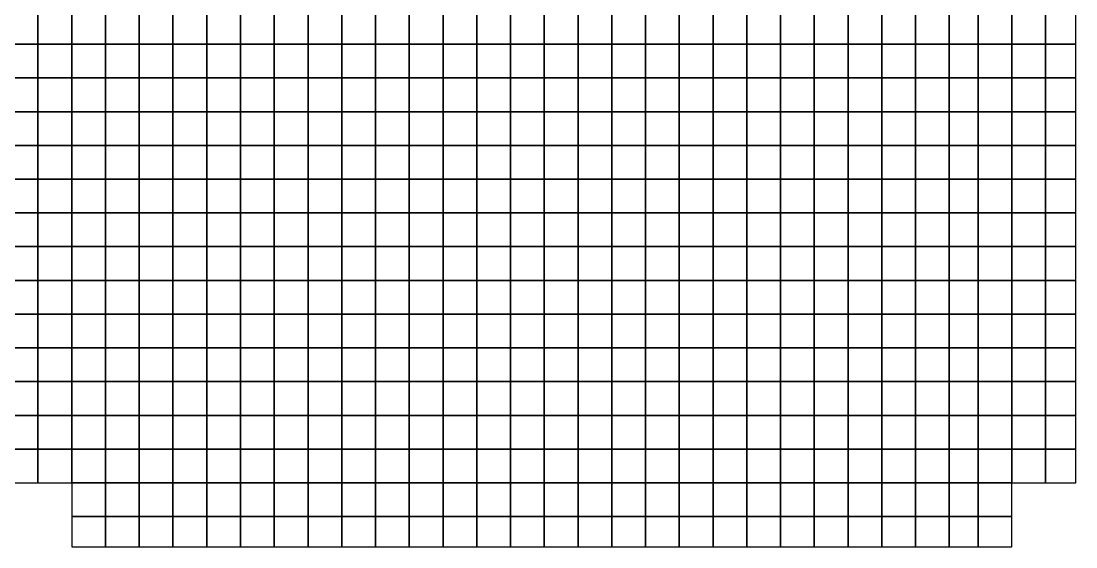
# Model space of a CAD drawing. Extents: x -2.8 to 74.5, y -0.2 to 18.4.
# Drawn here: x 66.37 to 72.62, y -0.18 to 2.94 of the extents above; entities that cross this region are included whole.
import ezdxf

# ---------------------------------------------------------------- set-up
doc = ezdxf.new("R2010")
doc.units = 0
doc.header["$MEASUREMENT"] = 0
doc.layers.add('layer_elements', color=7, linetype='Continuous')

msp = doc.modelspace()

# ---------------------------------------------------------------- linework, layer by layer
at = {"layer": 'layer_elements', "color": 171, "true_color": 0x8080ff}
for points in [[(66.27, 2.8), (66.47, 2.8), (66.47, 3), (66.27, 3)], [(66.47, 2.8), (66.67, 2.8), (66.67, 3), (66.47, 3)], [(66.67, 2.8), (66.87, 2.8), (66.87, 3), (66.67, 3)], [(66.87, 2.8), (67.07, 2.8), (67.07, 3), (66.87, 3)], [(67.07, 2.8), (67.27, 2.8), (67.27, 3), (67.07, 3)], [(67.27, 2.8), (67.47, 2.8), (67.47, 3), (67.27, 3)], [(67.47, 2.8), (67.67, 2.8), (67.67, 3), (67.47, 3)], [(67.67, 2.8), (67.87, 2.8), (67.87, 3), (67.67, 3)], [(67.87, 2.8), (68.07, 2.8), (68.07, 3), (67.87, 3)], [(68.07, 2.8), (68.27, 2.8), (68.27, 3), (68.07, 3)], [(68.27, 2.8), (68.47, 2.8), (68.47, 3), (68.27, 3)], [(68.47, 2.8), (68.67, 2.8), (68.67, 3), (68.47, 3)], [(68.67, 2.8), (68.87, 2.8), (68.87, 3), (68.67, 3)], [(68.87, 2.8), (69.07, 2.8), (69.07, 3), (68.87, 3)], [(69.07, 2.8), (69.27, 2.8), (69.27, 3), (69.07, 3)], [(69.27, 2.8), (69.47, 2.8), (69.47, 3), (69.27, 3)], [(69.47, 2.8), (69.67, 2.8), (69.67, 3), (69.47, 3)], [(69.67, 2.8), (69.87, 2.8), (69.87, 3), (69.67, 3)], [(69.87, 2.8), (70.07, 2.8), (70.07, 3), (69.87, 3)], [(70.07, 2.8), (70.27, 2.8), (70.27, 3), (70.07, 3)], [(70.27, 2.8), (70.47, 2.8), (70.47, 3), (70.27, 3)], [(70.47, 2.8), (70.67, 2.8), (70.67, 3), (70.47, 3)], [(70.67, 2.8), (70.87, 2.8), (70.87, 3), (70.67, 3)], [(70.87, 2.8), (71.07, 2.8), (71.07, 3), (70.87, 3)], [(71.07, 2.8), (71.27, 2.8), (71.27, 3), (71.07, 3)], [(71.27, 2.8), (71.47, 2.8), (71.47, 3), (71.27, 3)], [(71.47, 2.8), (71.67, 2.8), (71.67, 3), (71.47, 3)], [(71.67, 2.8), (71.87, 2.8), (71.87, 3), (71.67, 3)], [(71.87, 2.8), (72.04, 2.8), (72.04, 3), (71.87, 3)], [(72.04, 2.8), (72.24, 2.8), (72.24, 3), (72.04, 3)], [(72.24, 2.8), (72.44, 2.8), (72.44, 3), (72.24, 3)], [(72.44, 2.8), (72.62, 2.8), (72.62, 3), (72.44, 3)], [(66.27, 2.6), (66.47, 2.6), (66.47, 2.8), (66.27, 2.8)], [(66.47, 2.6), (66.67, 2.6), (66.67, 2.8), (66.47, 2.8)], [(66.67, 2.6), (66.87, 2.6), (66.87, 2.8), (66.67, 2.8)], [(66.87, 2.6), (67.07, 2.6), (67.07, 2.8), (66.87, 2.8)], [(67.07, 2.6), (67.27, 2.6), (67.27, 2.8), (67.07, 2.8)], [(67.27, 2.6), (67.47, 2.6), (67.47, 2.8), (67.27, 2.8)], [(67.47, 2.6), (67.67, 2.6), (67.67, 2.8), (67.47, 2.8)], [(67.67, 2.6), (67.87, 2.6), (67.87, 2.8), (67.67, 2.8)], [(67.87, 2.6), (68.07, 2.6), (68.07, 2.8), (67.87, 2.8)], [(68.07, 2.6), (68.27, 2.6), (68.27, 2.8), (68.07, 2.8)], [(68.27, 2.6), (68.47, 2.6), (68.47, 2.8), (68.27, 2.8)], [(68.47, 2.6), (68.67, 2.6), (68.67, 2.8), (68.47, 2.8)], [(68.67, 2.6), (68.87, 2.6), (68.87, 2.8), (68.67, 2.8)], [(68.87, 2.6), (69.07, 2.6), (69.07, 2.8), (68.87, 2.8)], [(69.07, 2.6), (69.27, 2.6), (69.27, 2.8), (69.07, 2.8)], [(69.27, 2.6), (69.47, 2.6), (69.47, 2.8), (69.27, 2.8)], [(69.47, 2.6), (69.67, 2.6), (69.67, 2.8), (69.47, 2.8)], [(69.67, 2.6), (69.87, 2.6), (69.87, 2.8), (69.67, 2.8)], [(69.87, 2.6), (70.07, 2.6), (70.07, 2.8), (69.87, 2.8)], [(70.07, 2.6), (70.27, 2.6), (70.27, 2.8), (70.07, 2.8)], [(70.27, 2.6), (70.47, 2.6), (70.47, 2.8), (70.27, 2.8)], [(70.47, 2.6), (70.67, 2.6), (70.67, 2.8), (70.47, 2.8)], [(70.67, 2.6), (70.87, 2.6), (70.87, 2.8), (70.67, 2.8)], [(70.87, 2.6), (71.07, 2.6), (71.07, 2.8), (70.87, 2.8)], [(71.07, 2.6), (71.27, 2.6), (71.27, 2.8), (71.07, 2.8)], [(71.27, 2.6), (71.47, 2.6), (71.47, 2.8), (71.27, 2.8)], [(71.47, 2.6), (71.67, 2.6), (71.67, 2.8), (71.47, 2.8)], [(71.67, 2.6), (71.87, 2.6), (71.87, 2.8), (71.67, 2.8)], [(71.87, 2.6), (72.04, 2.6), (72.04, 2.8), (71.87, 2.8)], [(72.04, 2.6), (72.24, 2.6), (72.24, 2.8), (72.04, 2.8)], [(72.24, 2.6), (72.44, 2.6), (72.44, 2.8), (72.24, 2.8)], [(72.44, 2.6), (72.62, 2.6), (72.62, 2.8), (72.44, 2.8)], [(66.27, 2.4), (66.47, 2.4), (66.47, 2.6), (66.27, 2.6)], [(66.47, 2.4), (66.67, 2.4), (66.67, 2.6), (66.47, 2.6)], [(66.67, 2.4), (66.87, 2.4), (66.87, 2.6), (66.67, 2.6)], [(66.87, 2.4), (67.07, 2.4), (67.07, 2.6), (66.87, 2.6)], [(67.07, 2.4), (67.27, 2.4), (67.27, 2.6), (67.07, 2.6)], [(67.27, 2.4), (67.47, 2.4), (67.47, 2.6), (67.27, 2.6)], [(67.47, 2.4), (67.67, 2.4), (67.67, 2.6), (67.47, 2.6)], [(67.67, 2.4), (67.87, 2.4), (67.87, 2.6), (67.67, 2.6)], [(67.87, 2.4), (68.07, 2.4), (68.07, 2.6), (67.87, 2.6)], [(68.07, 2.4), (68.27, 2.4), (68.27, 2.6), (68.07, 2.6)], [(68.27, 2.4), (68.47, 2.4), (68.47, 2.6), (68.27, 2.6)], [(68.47, 2.4), (68.67, 2.4), (68.67, 2.6), (68.47, 2.6)], [(68.67, 2.4), (68.87, 2.4), (68.87, 2.6), (68.67, 2.6)], [(68.87, 2.4), (69.07, 2.4), (69.07, 2.6), (68.87, 2.6)], [(69.07, 2.4), (69.27, 2.4), (69.27, 2.6), (69.07, 2.6)], [(69.27, 2.4), (69.47, 2.4), (69.47, 2.6), (69.27, 2.6)], [(69.47, 2.4), (69.67, 2.4), (69.67, 2.6), (69.47, 2.6)], [(69.67, 2.4), (69.87, 2.4), (69.87, 2.6), (69.67, 2.6)], [(69.87, 2.4), (70.07, 2.4), (70.07, 2.6), (69.87, 2.6)], [(70.07, 2.4), (70.27, 2.4), (70.27, 2.6), (70.07, 2.6)], [(70.27, 2.4), (70.47, 2.4), (70.47, 2.6), (70.27, 2.6)], [(70.47, 2.4), (70.67, 2.4), (70.67, 2.6), (70.47, 2.6)], [(70.67, 2.4), (70.87, 2.4), (70.87, 2.6), (70.67, 2.6)], [(70.87, 2.4), (71.07, 2.4), (71.07, 2.6), (70.87, 2.6)], [(71.07, 2.4), (71.27, 2.4), (71.27, 2.6), (71.07, 2.6)], [(71.27, 2.4), (71.47, 2.4), (71.47, 2.6), (71.27, 2.6)], [(71.47, 2.4), (71.67, 2.4), (71.67, 2.6), (71.47, 2.6)], [(71.67, 2.4), (71.87, 2.4), (71.87, 2.6), (71.67, 2.6)], [(71.87, 2.4), (72.04, 2.4), (72.04, 2.6), (71.87, 2.6)], [(72.04, 2.4), (72.24, 2.4), (72.24, 2.6), (72.04, 2.6)], [(72.24, 2.4), (72.44, 2.4), (72.44, 2.6), (72.24, 2.6)], [(72.44, 2.4), (72.62, 2.4), (72.62, 2.6), (72.44, 2.6)], [(66.27, 2.2), (66.47, 2.2), (66.47, 2.4), (66.27, 2.4)], [(66.47, 2.2), (66.67, 2.2), (66.67, 2.4), (66.47, 2.4)], [(66.67, 2.2), (66.87, 2.2), (66.87, 2.4), (66.67, 2.4)], [(66.87, 2.2), (67.07, 2.2), (67.07, 2.4), (66.87, 2.4)], [(67.07, 2.2), (67.27, 2.2), (67.27, 2.4), (67.07, 2.4)], [(67.27, 2.2), (67.47, 2.2), (67.47, 2.4), (67.27, 2.4)], [(67.47, 2.2), (67.67, 2.2), (67.67, 2.4), (67.47, 2.4)], [(67.67, 2.2), (67.87, 2.2), (67.87, 2.4), (67.67, 2.4)], [(67.87, 2.2), (68.07, 2.2), (68.07, 2.4), (67.87, 2.4)], [(68.07, 2.2), (68.27, 2.2), (68.27, 2.4), (68.07, 2.4)], [(68.27, 2.2), (68.47, 2.2), (68.47, 2.4), (68.27, 2.4)], [(68.47, 2.2), (68.67, 2.2), (68.67, 2.4), (68.47, 2.4)], [(68.67, 2.2), (68.87, 2.2), (68.87, 2.4), (68.67, 2.4)], [(68.87, 2.2), (69.07, 2.2), (69.07, 2.4), (68.87, 2.4)], [(69.07, 2.2), (69.27, 2.2), (69.27, 2.4), (69.07, 2.4)], [(69.27, 2.2), (69.47, 2.2), (69.47, 2.4), (69.27, 2.4)], [(69.47, 2.2), (69.67, 2.2), (69.67, 2.4), (69.47, 2.4)], [(69.67, 2.2), (69.87, 2.2), (69.87, 2.4), (69.67, 2.4)], [(69.87, 2.2), (70.07, 2.2), (70.07, 2.4), (69.87, 2.4)], [(70.07, 2.2), (70.27, 2.2), (70.27, 2.4), (70.07, 2.4)], [(70.27, 2.2), (70.47, 2.2), (70.47, 2.4), (70.27, 2.4)], [(70.47, 2.2), (70.67, 2.2), (70.67, 2.4), (70.47, 2.4)], [(70.67, 2.2), (70.87, 2.2), (70.87, 2.4), (70.67, 2.4)], [(70.87, 2.2), (71.07, 2.2), (71.07, 2.4), (70.87, 2.4)], [(71.07, 2.2), (71.27, 2.2), (71.27, 2.4), (71.07, 2.4)], [(71.27, 2.2), (71.47, 2.2), (71.47, 2.4), (71.27, 2.4)], [(71.47, 2.2), (71.67, 2.2), (71.67, 2.4), (71.47, 2.4)], [(71.67, 2.2), (71.87, 2.2), (71.87, 2.4), (71.67, 2.4)], [(71.87, 2.2), (72.04, 2.2), (72.04, 2.4), (71.87, 2.4)], [(72.04, 2.2), (72.24, 2.2), (72.24, 2.4), (72.04, 2.4)], [(72.24, 2.2), (72.44, 2.2), (72.44, 2.4), (72.24, 2.4)], [(72.44, 2.2), (72.62, 2.2), (72.62, 2.4), (72.44, 2.4)], [(66.27, 2), (66.47, 2), (66.47, 2.2), (66.27, 2.2)], [(66.47, 2), (66.67, 2), (66.67, 2.2), (66.47, 2.2)], [(66.67, 2), (66.87, 2), (66.87, 2.2), (66.67, 2.2)], [(66.87, 2), (67.07, 2), (67.07, 2.2), (66.87, 2.2)], [(67.07, 2), (67.27, 2), (67.27, 2.2), (67.07, 2.2)], [(67.27, 2), (67.47, 2), (67.47, 2.2), (67.27, 2.2)], [(67.47, 2), (67.67, 2), (67.67, 2.2), (67.47, 2.2)], [(67.67, 2), (67.87, 2), (67.87, 2.2), (67.67, 2.2)], [(67.87, 2), (68.07, 2), (68.07, 2.2), (67.87, 2.2)], [(68.07, 2), (68.27, 2), (68.27, 2.2), (68.07, 2.2)], [(68.27, 2), (68.47, 2), (68.47, 2.2), (68.27, 2.2)], [(68.47, 2), (68.67, 2), (68.67, 2.2), (68.47, 2.2)], [(68.67, 2), (68.87, 2), (68.87, 2.2), (68.67, 2.2)], [(68.87, 2), (69.07, 2), (69.07, 2.2), (68.87, 2.2)], [(69.07, 2), (69.27, 2), (69.27, 2.2), (69.07, 2.2)], [(69.27, 2), (69.47, 2), (69.47, 2.2), (69.27, 2.2)], [(69.47, 2), (69.67, 2), (69.67, 2.2), (69.47, 2.2)], [(69.67, 2), (69.87, 2), (69.87, 2.2), (69.67, 2.2)], [(69.87, 2), (70.07, 2), (70.07, 2.2), (69.87, 2.2)], [(70.07, 2), (70.27, 2), (70.27, 2.2), (70.07, 2.2)], [(70.27, 2), (70.47, 2), (70.47, 2.2), (70.27, 2.2)], [(70.47, 2), (70.67, 2), (70.67, 2.2), (70.47, 2.2)], [(70.67, 2), (70.87, 2), (70.87, 2.2), (70.67, 2.2)], [(70.87, 2), (71.07, 2), (71.07, 2.2), (70.87, 2.2)], [(71.07, 2), (71.27, 2), (71.27, 2.2), (71.07, 2.2)], [(71.27, 2), (71.47, 2), (71.47, 2.2), (71.27, 2.2)], [(71.47, 2), (71.67, 2), (71.67, 2.2), (71.47, 2.2)], [(71.67, 2), (71.87, 2), (71.87, 2.2), (71.67, 2.2)], [(71.87, 2), (72.04, 2), (72.04, 2.2), (71.87, 2.2)], [(72.04, 2), (72.24, 2), (72.24, 2.2), (72.04, 2.2)], [(72.24, 2), (72.44, 2), (72.44, 2.2), (72.24, 2.2)], [(72.44, 2), (72.62, 2), (72.62, 2.2), (72.44, 2.2)], [(66.27, 1.8), (66.47, 1.8), (66.47, 2), (66.27, 2)], [(66.47, 1.8), (66.67, 1.8), (66.67, 2), (66.47, 2)], [(66.67, 1.8), (66.87, 1.8), (66.87, 2), (66.67, 2)], [(66.87, 1.8), (67.07, 1.8), (67.07, 2), (66.87, 2)], [(67.07, 1.8), (67.27, 1.8), (67.27, 2), (67.07, 2)], [(67.27, 1.8), (67.47, 1.8), (67.47, 2), (67.27, 2)], [(67.47, 1.8), (67.67, 1.8), (67.67, 2), (67.47, 2)], [(67.67, 1.8), (67.87, 1.8), (67.87, 2), (67.67, 2)], [(67.87, 1.8), (68.07, 1.8), (68.07, 2), (67.87, 2)], [(68.07, 1.8), (68.27, 1.8), (68.27, 2), (68.07, 2)], [(68.27, 1.8), (68.47, 1.8), (68.47, 2), (68.27, 2)], [(68.47, 1.8), (68.67, 1.8), (68.67, 2), (68.47, 2)], [(68.67, 1.8), (68.87, 1.8), (68.87, 2), (68.67, 2)], [(68.87, 1.8), (69.07, 1.8), (69.07, 2), (68.87, 2)], [(69.07, 1.8), (69.27, 1.8), (69.27, 2), (69.07, 2)], [(69.27, 1.8), (69.47, 1.8), (69.47, 2), (69.27, 2)], [(69.47, 1.8), (69.67, 1.8), (69.67, 2), (69.47, 2)], [(69.67, 1.8), (69.87, 1.8), (69.87, 2), (69.67, 2)], [(69.87, 1.8), (70.07, 1.8), (70.07, 2), (69.87, 2)], [(70.07, 1.8), (70.27, 1.8), (70.27, 2), (70.07, 2)], [(70.27, 1.8), (70.47, 1.8), (70.47, 2), (70.27, 2)], [(70.47, 1.8), (70.67, 1.8), (70.67, 2), (70.47, 2)], [(70.67, 1.8), (70.87, 1.8), (70.87, 2), (70.67, 2)], [(70.87, 1.8), (71.07, 1.8), (71.07, 2), (70.87, 2)], [(71.07, 1.8), (71.27, 1.8), (71.27, 2), (71.07, 2)], [(71.27, 1.8), (71.47, 1.8), (71.47, 2), (71.27, 2)], [(71.47, 1.8), (71.67, 1.8), (71.67, 2), (71.47, 2)], [(71.67, 1.8), (71.87, 1.8), (71.87, 2), (71.67, 2)], [(71.87, 1.8), (72.04, 1.8), (72.04, 2), (71.87, 2)], [(72.04, 1.8), (72.24, 1.8), (72.24, 2), (72.04, 2)], [(72.24, 1.8), (72.44, 1.8), (72.44, 2), (72.24, 2)], [(72.44, 1.8), (72.62, 1.8), (72.62, 2), (72.44, 2)], [(66.27, 1.6), (66.47, 1.6), (66.47, 1.8), (66.27, 1.8)], [(66.47, 1.6), (66.67, 1.6), (66.67, 1.8), (66.47, 1.8)], [(66.67, 1.6), (66.87, 1.6), (66.87, 1.8), (66.67, 1.8)], [(66.87, 1.6), (67.07, 1.6), (67.07, 1.8), (66.87, 1.8)], [(67.07, 1.6), (67.27, 1.6), (67.27, 1.8), (67.07, 1.8)], [(67.27, 1.6), (67.47, 1.6), (67.47, 1.8), (67.27, 1.8)], [(67.47, 1.6), (67.67, 1.6), (67.67, 1.8), (67.47, 1.8)], [(67.67, 1.6), (67.87, 1.6), (67.87, 1.8), (67.67, 1.8)], [(67.87, 1.6), (68.07, 1.6), (68.07, 1.8), (67.87, 1.8)], [(68.07, 1.6), (68.27, 1.6), (68.27, 1.8), (68.07, 1.8)], [(68.27, 1.6), (68.47, 1.6), (68.47, 1.8), (68.27, 1.8)], [(68.47, 1.6), (68.67, 1.6), (68.67, 1.8), (68.47, 1.8)], [(68.67, 1.6), (68.87, 1.6), (68.87, 1.8), (68.67, 1.8)], [(68.87, 1.6), (69.07, 1.6), (69.07, 1.8), (68.87, 1.8)], [(69.07, 1.6), (69.27, 1.6), (69.27, 1.8), (69.07, 1.8)], [(69.27, 1.6), (69.47, 1.6), (69.47, 1.8), (69.27, 1.8)], [(69.47, 1.6), (69.67, 1.6), (69.67, 1.8), (69.47, 1.8)], [(69.67, 1.6), (69.87, 1.6), (69.87, 1.8), (69.67, 1.8)], [(69.87, 1.6), (70.07, 1.6), (70.07, 1.8), (69.87, 1.8)], [(70.07, 1.6), (70.27, 1.6), (70.27, 1.8), (70.07, 1.8)], [(70.27, 1.6), (70.47, 1.6), (70.47, 1.8), (70.27, 1.8)], [(70.47, 1.6), (70.67, 1.6), (70.67, 1.8), (70.47, 1.8)], [(70.67, 1.6), (70.87, 1.6), (70.87, 1.8), (70.67, 1.8)], [(70.87, 1.6), (71.07, 1.6), (71.07, 1.8), (70.87, 1.8)], [(71.07, 1.6), (71.27, 1.6), (71.27, 1.8), (71.07, 1.8)], [(71.27, 1.6), (71.47, 1.6), (71.47, 1.8), (71.27, 1.8)], [(71.47, 1.6), (71.67, 1.6), (71.67, 1.8), (71.47, 1.8)], [(71.67, 1.6), (71.87, 1.6), (71.87, 1.8), (71.67, 1.8)], [(71.87, 1.6), (72.04, 1.6), (72.04, 1.8), (71.87, 1.8)], [(72.04, 1.6), (72.24, 1.6), (72.24, 1.8), (72.04, 1.8)], [(72.24, 1.6), (72.44, 1.6), (72.44, 1.8), (72.24, 1.8)], [(72.44, 1.6), (72.62, 1.6), (72.62, 1.8), (72.44, 1.8)], [(66.27, 1.4), (66.47, 1.4), (66.47, 1.6), (66.27, 1.6)], [(66.67, 1.4), (66.87, 1.4), (66.87, 1.6), (66.67, 1.6)], [(66.87, 1.4), (67.07, 1.4), (67.07, 1.6), (66.87, 1.6)], [(67.07, 1.4), (67.27, 1.4), (67.27, 1.6), (67.07, 1.6)], [(67.27, 1.4), (67.47, 1.4), (67.47, 1.6), (67.27, 1.6)], [(67.47, 1.4), (67.67, 1.4), (67.67, 1.6), (67.47, 1.6)], [(67.67, 1.4), (67.87, 1.4), (67.87, 1.6), (67.67, 1.6)], [(67.87, 1.4), (68.07, 1.4), (68.07, 1.6), (67.87, 1.6)], [(68.07, 1.4), (68.27, 1.4), (68.27, 1.6), (68.07, 1.6)], [(68.27, 1.4), (68.47, 1.4), (68.47, 1.6), (68.27, 1.6)], [(68.47, 1.4), (68.67, 1.4), (68.67, 1.6), (68.47, 1.6)], [(68.67, 1.4), (68.87, 1.4), (68.87, 1.6), (68.67, 1.6)], [(68.87, 1.4), (69.07, 1.4), (69.07, 1.6), (68.87, 1.6)], [(69.07, 1.4), (69.27, 1.4), (69.27, 1.6), (69.07, 1.6)], [(69.27, 1.4), (69.47, 1.4), (69.47, 1.6), (69.27, 1.6)], [(69.47, 1.4), (69.67, 1.4), (69.67, 1.6), (69.47, 1.6)], [(69.67, 1.4), (69.87, 1.4), (69.87, 1.6), (69.67, 1.6)], [(69.87, 1.4), (70.07, 1.4), (70.07, 1.6), (69.87, 1.6)], [(70.07, 1.4), (70.27, 1.4), (70.27, 1.6), (70.07, 1.6)], [(70.27, 1.4), (70.47, 1.4), (70.47, 1.6), (70.27, 1.6)], [(70.47, 1.4), (70.67, 1.4), (70.67, 1.6), (70.47, 1.6)], [(70.67, 1.4), (70.87, 1.4), (70.87, 1.6), (70.67, 1.6)], [(70.87, 1.4), (71.07, 1.4), (71.07, 1.6), (70.87, 1.6)], [(71.07, 1.4), (71.27, 1.4), (71.27, 1.6), (71.07, 1.6)], [(71.27, 1.4), (71.47, 1.4), (71.47, 1.6), (71.27, 1.6)], [(71.47, 1.4), (71.67, 1.4), (71.67, 1.6), (71.47, 1.6)], [(71.67, 1.4), (71.87, 1.4), (71.87, 1.6), (71.67, 1.6)], [(71.87, 1.4), (72.04, 1.4), (72.04, 1.6), (71.87, 1.6)], [(72.04, 1.4), (72.24, 1.4), (72.24, 1.6), (72.04, 1.6)], [(72.24, 1.4), (72.44, 1.4), (72.44, 1.6), (72.24, 1.6)], [(72.44, 1.4), (72.62, 1.4), (72.62, 1.6), (72.44, 1.6)], [(67.07, 1.2), (67.27, 1.2), (67.27, 1.4), (67.07, 1.4)], [(67.27, 1.2), (67.47, 1.2), (67.47, 1.4), (67.27, 1.4)], [(67.47, 1.2), (67.67, 1.2), (67.67, 1.4), (67.47, 1.4)], [(67.67, 1.2), (67.87, 1.2), (67.87, 1.4), (67.67, 1.4)], [(67.87, 1.2), (68.07, 1.2), (68.07, 1.4), (67.87, 1.4)], [(68.07, 1.2), (68.27, 1.2), (68.27, 1.4), (68.07, 1.4)], [(68.27, 1.2), (68.47, 1.2), (68.47, 1.4), (68.27, 1.4)], [(68.47, 1.2), (68.67, 1.2), (68.67, 1.4), (68.47, 1.4)], [(68.67, 1.2), (68.87, 1.2), (68.87, 1.4), (68.67, 1.4)], [(68.87, 1.2), (69.07, 1.2), (69.07, 1.4), (68.87, 1.4)], [(69.07, 1.2), (69.27, 1.2), (69.27, 1.4), (69.07, 1.4)], [(69.27, 1.2), (69.47, 1.2), (69.47, 1.4), (69.27, 1.4)], [(69.47, 1.2), (69.67, 1.2), (69.67, 1.4), (69.47, 1.4)], [(69.67, 1.2), (69.87, 1.2), (69.87, 1.4), (69.67, 1.4)], [(69.87, 1.2), (70.07, 1.2), (70.07, 1.4), (69.87, 1.4)], [(70.07, 1.2), (70.27, 1.2), (70.27, 1.4), (70.07, 1.4)], [(70.27, 1.2), (70.47, 1.2), (70.47, 1.4), (70.27, 1.4)], [(70.47, 1.2), (70.67, 1.2), (70.67, 1.4), (70.47, 1.4)], [(70.67, 1.2), (70.87, 1.2), (70.87, 1.4), (70.67, 1.4)], [(70.87, 1.2), (71.07, 1.2), (71.07, 1.4), (70.87, 1.4)], [(71.07, 1.2), (71.27, 1.2), (71.27, 1.4), (71.07, 1.4)], [(71.27, 1.2), (71.47, 1.2), (71.47, 1.4), (71.27, 1.4)], [(71.47, 1.2), (71.67, 1.2), (71.67, 1.4), (71.47, 1.4)], [(71.67, 1.2), (71.87, 1.2), (71.87, 1.4), (71.67, 1.4)], [(71.87, 1.2), (72.04, 1.2), (72.04, 1.4), (71.87, 1.4)], [(72.04, 1.2), (72.24, 1.2), (72.24, 1.4), (72.04, 1.4)], [(72.24, 1.2), (72.44, 1.2), (72.44, 1.4), (72.24, 1.4)], [(72.44, 1.2), (72.62, 1.2), (72.62, 1.4), (72.44, 1.4)], [(67.07, 1), (67.27, 1), (67.27, 1.2), (67.07, 1.2)], [(67.27, 1), (67.47, 1), (67.47, 1.2), (67.27, 1.2)], [(67.47, 1), (67.67, 1), (67.67, 1.2), (67.47, 1.2)], [(67.67, 1), (67.87, 1), (67.87, 1.2), (67.67, 1.2)], [(67.87, 1), (68.07, 1), (68.07, 1.2), (67.87, 1.2)], [(68.07, 1), (68.27, 1), (68.27, 1.2), (68.07, 1.2)], [(68.27, 1), (68.47, 1), (68.47, 1.2), (68.27, 1.2)], [(68.47, 1), (68.67, 1), (68.67, 1.2), (68.47, 1.2)], [(68.67, 1), (68.87, 1), (68.87, 1.2), (68.67, 1.2)], [(68.87, 1), (69.07, 1), (69.07, 1.2), (68.87, 1.2)], [(69.07, 1), (69.27, 1), (69.27, 1.2), (69.07, 1.2)], [(69.27, 1), (69.47, 1), (69.47, 1.2), (69.27, 1.2)], [(69.47, 1), (69.67, 1), (69.67, 1.2), (69.47, 1.2)], [(69.67, 1), (69.87, 1), (69.87, 1.2), (69.67, 1.2)], [(69.87, 1), (70.07, 1), (70.07, 1.2), (69.87, 1.2)], [(70.07, 1), (70.27, 1), (70.27, 1.2), (70.07, 1.2)], [(70.27, 1), (70.47, 1), (70.47, 1.2), (70.27, 1.2)], [(70.47, 1), (70.67, 1), (70.67, 1.2), (70.47, 1.2)], [(70.67, 1), (70.87, 1), (70.87, 1.2), (70.67, 1.2)], [(70.87, 1), (71.07, 1), (71.07, 1.2), (70.87, 1.2)], [(71.07, 1), (71.27, 1), (71.27, 1.2), (71.07, 1.2)], [(71.27, 1), (71.47, 1), (71.47, 1.2), (71.27, 1.2)], [(71.47, 1), (71.67, 1), (71.67, 1.2), (71.47, 1.2)], [(71.67, 1), (71.87, 1), (71.87, 1.2), (71.67, 1.2)], [(71.87, 1), (72.04, 1), (72.04, 1.2), (71.87, 1.2)], [(72.04, 1), (72.24, 1), (72.24, 1.2), (72.04, 1.2)], [(72.24, 1), (72.44, 1), (72.44, 1.2), (72.24, 1.2)], [(72.44, 1), (72.62, 1), (72.62, 1.2), (72.44, 1.2)], [(67.27, 0.8), (67.47, 0.8), (67.47, 1), (67.27, 1)], [(67.47, 0.8), (67.67, 0.8), (67.67, 1), (67.47, 1)], [(67.67, 0.8), (67.87, 0.8), (67.87, 1), (67.67, 1)], [(67.87, 0.8), (68.07, 0.8), (68.07, 1), (67.87, 1)], [(68.07, 0.8), (68.27, 0.8), (68.27, 1), (68.07, 1)], [(68.27, 0.8), (68.47, 0.8), (68.47, 1), (68.27, 1)], [(68.47, 0.8), (68.67, 0.8), (68.67, 1), (68.47, 1)], [(68.67, 0.8), (68.87, 0.8), (68.87, 1), (68.67, 1)], [(68.87, 0.8), (69.07, 0.8), (69.07, 1), (68.87, 1)], [(69.07, 0.8), (69.27, 0.8), (69.27, 1), (69.07, 1)], [(69.27, 0.8), (69.47, 0.8), (69.47, 1), (69.27, 1)], [(69.47, 0.8), (69.67, 0.8), (69.67, 1), (69.47, 1)], [(69.67, 0.8), (69.87, 0.8), (69.87, 1), (69.67, 1)], [(69.87, 0.8), (70.07, 0.8), (70.07, 1), (69.87, 1)], [(70.07, 0.8), (70.27, 0.8), (70.27, 1), (70.07, 1)], [(70.27, 0.8), (70.47, 0.8), (70.47, 1), (70.27, 1)], [(70.47, 0.8), (70.67, 0.8), (70.67, 1), (70.47, 1)], [(70.67, 0.8), (70.87, 0.8), (70.87, 1), (70.67, 1)], [(70.87, 0.8), (71.07, 0.8), (71.07, 1), (70.87, 1)], [(71.07, 0.8), (71.27, 0.8), (71.27, 1), (71.07, 1)], [(71.27, 0.8), (71.47, 0.8), (71.47, 1), (71.27, 1)], [(71.47, 0.8), (71.67, 0.8), (71.67, 1), (71.47, 1)], [(72.44, 0.8), (72.62, 0.8), (72.62, 1), (72.44, 1)], [(67.27, 0.6), (67.47, 0.6), (67.47, 0.8), (67.27, 0.8)], [(67.47, 0.6), (67.67, 0.6), (67.67, 0.8), (67.47, 0.8)], [(67.67, 0.6), (67.87, 0.6), (67.87, 0.8), (67.67, 0.8)], [(67.87, 0.6), (68.07, 0.6), (68.07, 0.8), (67.87, 0.8)], [(68.07, 0.6), (68.27, 0.6), (68.27, 0.8), (68.07, 0.8)], [(68.27, 0.6), (68.47, 0.6), (68.47, 0.8), (68.27, 0.8)], [(68.47, 0.6), (68.67, 0.6), (68.67, 0.8), (68.47, 0.8)], [(68.67, 0.6), (68.87, 0.6), (68.87, 0.8), (68.67, 0.8)], [(68.87, 0.6), (69.07, 0.6), (69.07, 0.8), (68.87, 0.8)], [(69.07, 0.6), (69.27, 0.6), (69.27, 0.8), (69.07, 0.8)], [(69.27, 0.6), (69.47, 0.6), (69.47, 0.8), (69.27, 0.8)], [(69.47, 0.6), (69.67, 0.6), (69.67, 0.8), (69.47, 0.8)], [(69.67, 0.6), (69.87, 0.6), (69.87, 0.8), (69.67, 0.8)], [(69.87, 0.6), (70.07, 0.6), (70.07, 0.8), (69.87, 0.8)], [(70.07, 0.6), (70.27, 0.6), (70.27, 0.8), (70.07, 0.8)], [(70.27, 0.6), (70.47, 0.6), (70.47, 0.8), (70.27, 0.8)], [(70.47, 0.6), (70.67, 0.6), (70.67, 0.8), (70.47, 0.8)], [(70.67, 0.6), (70.87, 0.6), (70.87, 0.8), (70.67, 0.8)], [(70.87, 0.6), (71.07, 0.6), (71.07, 0.8), (70.87, 0.8)], [(71.07, 0.6), (71.27, 0.6), (71.27, 0.8), (71.07, 0.8)], [(71.27, 0.6), (71.47, 0.6), (71.47, 0.8), (71.27, 0.8)], [(71.47, 0.6), (71.67, 0.6), (71.67, 0.8), (71.47, 0.8)], [(72.44, 0.6), (72.62, 0.6), (72.62, 0.8), (72.44, 0.8)], [(67.07, 0.4), (67.27, 0.4), (67.27, 0.6), (67.07, 0.6)], [(67.27, 0.4), (67.47, 0.4), (67.47, 0.6), (67.27, 0.6)], [(67.47, 0.4), (67.67, 0.4), (67.67, 0.6), (67.47, 0.6)], [(67.67, 0.4), (67.87, 0.4), (67.87, 0.6), (67.67, 0.6)], [(67.87, 0.4), (68.07, 0.4), (68.07, 0.6), (67.87, 0.6)], [(68.07, 0.4), (68.27, 0.4), (68.27, 0.6), (68.07, 0.6)], [(68.27, 0.4), (68.47, 0.4), (68.47, 0.6), (68.27, 0.6)], [(68.47, 0.4), (68.67, 0.4), (68.67, 0.6), (68.47, 0.6)], [(68.67, 0.4), (68.87, 0.4), (68.87, 0.6), (68.67, 0.6)], [(68.87, 0.4), (69.07, 0.4), (69.07, 0.6), (68.87, 0.6)], [(69.07, 0.4), (69.27, 0.4), (69.27, 0.6), (69.07, 0.6)], [(69.27, 0.4), (69.47, 0.4), (69.47, 0.6), (69.27, 0.6)], [(69.47, 0.4), (69.67, 0.4), (69.67, 0.6), (69.47, 0.6)], [(69.67, 0.4), (69.87, 0.4), (69.87, 0.6), (69.67, 0.6)], [(69.87, 0.4), (70.07, 0.4), (70.07, 0.6), (69.87, 0.6)], [(70.07, 0.4), (70.27, 0.4), (70.27, 0.6), (70.07, 0.6)], [(70.27, 0.4), (70.47, 0.4), (70.47, 0.6), (70.27, 0.6)], [(70.47, 0.4), (70.67, 0.4), (70.67, 0.6), (70.47, 0.6)], [(70.67, 0.4), (70.87, 0.4), (70.87, 0.6), (70.67, 0.6)], [(70.87, 0.4), (71.07, 0.4), (71.07, 0.6), (70.87, 0.6)], [(71.07, 0.4), (71.27, 0.4), (71.27, 0.6), (71.07, 0.6)], [(71.27, 0.4), (71.47, 0.4), (71.47, 0.6), (71.27, 0.6)], [(71.47, 0.4), (71.67, 0.4), (71.67, 0.6), (71.47, 0.6)], [(72.44, 0.4, 0), (72.62, 0.4), (72.62, 0.6), (72.44, 0.6)], [(67.27, 0.2), (67.47, 0.2), (67.47, 0.4), (67.27, 0.4)], [(67.47, 0.2), (67.67, 0.2), (67.67, 0.4), (67.47, 0.4)], [(67.67, 0.2), (67.87, 0.2), (67.87, 0.4), (67.67, 0.4)], [(67.87, 0.2), (68.07, 0.2), (68.07, 0.4), (67.87, 0.4)], [(68.07, 0.2), (68.27, 0.2), (68.27, 0.4), (68.07, 0.4)], [(68.27, 0.2), (68.47, 0.2), (68.47, 0.4), (68.27, 0.4)], [(68.47, 0.2), (68.67, 0.2), (68.67, 0.4), (68.47, 0.4)], [(68.67, 0.2), (68.87, 0.2), (68.87, 0.4), (68.67, 0.4)], [(68.87, 0.2), (69.07, 0.2), (69.07, 0.4), (68.87, 0.4)], [(69.07, 0.2), (69.27, 0.2), (69.27, 0.4), (69.07, 0.4)], [(69.27, 0.2), (69.47, 0.2), (69.47, 0.4), (69.27, 0.4)], [(69.47, 0.2), (69.67, 0.2), (69.67, 0.4), (69.47, 0.4)], [(69.67, 0.2), (69.87, 0.2), (69.87, 0.4), (69.67, 0.4)], [(69.87, 0.2), (70.07, 0.2), (70.07, 0.4), (69.87, 0.4)], [(70.07, 0.2), (70.27, 0.2), (70.27, 0.4), (70.07, 0.4)], [(70.27, 0.2), (70.47, 0.2), (70.47, 0.4), (70.27, 0.4)], [(70.47, 0.2), (70.67, 0.2), (70.67, 0.4), (70.47, 0.4)], [(70.67, 0.2), (70.87, 0.2), (70.87, 0.4), (70.67, 0.4)], [(70.87, 0.2), (71.07, 0.2), (71.07, 0.4), (70.87, 0.4)], [(71.07, 0.2), (71.27, 0.2), (71.27, 0.4), (71.07, 0.4)], [(71.27, 0.2), (71.47, 0.2), (71.47, 0.4), (71.27, 0.4)], [(72.44, 0.2), (72.62, 0.2), (72.62, 0.4), (72.44, 0.4, 0)], [(66.67, 0), (66.87, 0, 0), (66.87, 0.2, 0), (66.67, 0.2)], [(66.87, 0, 0), (67.07, 0), (67.07, 0.2), (66.87, 0.2, 0)], [(67.27, 0), (67.47, 0), (67.47, 0.2), (67.27, 0.2)], [(67.47, 0), (67.67, 0), (67.67, 0.2), (67.47, 0.2)], [(67.67, 0), (67.87, 0), (67.87, 0.2), (67.67, 0.2)], [(67.87, 0), (68.07, 0), (68.07, 0.2), (67.87, 0.2)], [(68.07, 0), (68.27, 0), (68.27, 0.2), (68.07, 0.2)], [(68.27, 0), (68.47, 0), (68.47, 0.2), (68.27, 0.2)], [(68.47, 0), (68.67, 0), (68.67, 0.2), (68.47, 0.2)], [(68.67, 0), (68.87, 0), (68.87, 0.2), (68.67, 0.2)], [(68.87, 0), (69.07, 0), (69.07, 0.2), (68.87, 0.2)], [(69.07, 0), (69.27, 0), (69.27, 0.2), (69.07, 0.2)], [(69.27, 0), (69.47, 0), (69.47, 0.2), (69.27, 0.2)], [(69.47, 0), (69.67, 0), (69.67, 0.2), (69.47, 0.2)], [(69.67, 0), (69.87, 0), (69.87, 0.2), (69.67, 0.2)], [(69.87, 0), (70.07, 0), (70.07, 0.2), (69.87, 0.2)], [(70.07, 0), (70.27, 0), (70.27, 0.2), (70.07, 0.2)], [(70.27, 0), (70.47, 0), (70.47, 0.2), (70.27, 0.2)], [(70.47, 0), (70.67, 0), (70.67, 0.2), (70.47, 0.2)], [(70.67, 0), (70.87, 0), (70.87, 0.2), (70.67, 0.2)], [(70.87, 0), (71.07, 0), (71.07, 0.2), (70.87, 0.2)], [(71.07, 0), (71.27, 0), (71.27, 0.2), (71.07, 0.2)], [(71.27, 0), (71.47, 0), (71.47, 0.2), (71.27, 0.2)], [(66.67, -0.18), (66.87, -0.18, 0), (66.87, 0, 0), (66.67, 0)], [(66.87, -0.18, 0), (67.07, -0.18), (67.07, 0), (66.87, 0, 0)], [(67.27, -0.18), (67.47, -0.18), (67.47, 0), (67.27, 0)], [(67.47, -0.18), (67.67, -0.18), (67.67, 0), (67.47, 0)], [(67.67, -0.18), (67.87, -0.18), (67.87, 0), (67.67, 0)], [(67.87, -0.18), (68.07, -0.18), (68.07, 0), (67.87, 0)], [(68.07, -0.18), (68.27, -0.18), (68.27, 0), (68.07, 0)], [(68.27, -0.18), (68.47, -0.18), (68.47, 0), (68.27, 0)], [(68.47, -0.18), (68.67, -0.18), (68.67, 0), (68.47, 0)], [(68.67, -0.18), (68.87, -0.18), (68.87, 0), (68.67, 0)], [(68.87, -0.18), (69.07, -0.18), (69.07, 0), (68.87, 0)], [(69.07, -0.18), (69.27, -0.18), (69.27, 0), (69.07, 0)], [(69.27, -0.18), (69.47, -0.18), (69.47, 0), (69.27, 0)], [(69.47, -0.18), (69.67, -0.18), (69.67, 0), (69.47, 0)], [(69.67, -0.18), (69.87, -0.18), (69.87, 0), (69.67, 0)], [(69.87, -0.18), (70.07, -0.18), (70.07, 0), (69.87, 0)], [(70.07, -0.18), (70.27, -0.18), (70.27, 0), (70.07, 0)], [(70.27, -0.18), (70.47, -0.18), (70.47, 0), (70.27, 0)], [(70.47, -0.18), (70.67, -0.18), (70.67, 0), (70.47, 0)], [(70.67, -0.18), (70.87, -0.18), (70.87, 0), (70.67, 0)], [(70.87, -0.18), (71.07, -0.18), (71.07, 0), (70.87, 0)], [(71.07, -0.18), (71.27, -0.18), (71.27, 0), (71.07, 0)], [(71.87, -0.18), (72.04, -0.18, 0), (72.04, 0, 0), (71.87, 0)], [(72.04, -0.18, 0), (72.24, -0.18), (72.24, 0), (72.04, 0, 0)]]:
    msp.add_3dface(points, dxfattribs=at)
at = {"layer": 'layer_elements', "color": 51, "true_color": 0xffff73}
for points in [[(66.47, 1.4), (66.67, 1.4), (66.67, 1.6), (66.47, 1.6)], [(66.27, 1.2), (66.47, 1.2), (66.47, 1.4), (66.27, 1.4)], [(66.47, 1.2), (66.67, 1.2), (66.67, 1.4), (66.47, 1.4)], [(66.67, 1.2), (66.87, 1.2), (66.87, 1.4), (66.67, 1.4)], [(66.87, 1.2), (67.07, 1.2), (67.07, 1.4), (66.87, 1.4)], [(66.27, 1), (66.47, 1), (66.47, 1.2), (66.27, 1.2)], [(66.47, 1), (66.67, 1), (66.67, 1.2), (66.47, 1.2)], [(66.67, 1), (66.87, 1), (66.87, 1.2), (66.67, 1.2)], [(66.87, 1), (67.07, 1), (67.07, 1.2), (66.87, 1.2)], [(66.47, 0.8), (66.67, 0.8), (66.67, 1), (66.47, 1)], [(66.67, 0.8), (66.87, 0.8), (66.87, 1), (66.67, 1)], [(66.87, 0.8), (67.07, 0.8), (67.07, 1), (66.87, 1)], [(67.07, 0.8), (67.27, 0.8), (67.27, 1), (67.07, 1)], [(71.67, 0.8), (71.87, 0.8), (71.87, 1), (71.67, 1)], [(71.87, 0.8), (72.04, 0.8), (72.04, 1), (71.87, 1)], [(72.04, 0.8), (72.24, 0.8), (72.24, 1), (72.04, 1)], [(72.24, 0.8), (72.44, 0.8), (72.44, 1), (72.24, 1)], [(66.47, 0.6), (66.67, 0.6), (66.67, 0.8), (66.47, 0.8)], [(66.87, 0.6), (67.07, 0.6), (67.07, 0.8), (66.87, 0.8)], [(67.07, 0.6), (67.27, 0.6), (67.27, 0.8), (67.07, 0.8)], [(71.67, 0.6), (71.87, 0.6), (71.87, 0.8), (71.67, 0.8)], [(72.24, 0.6), (72.44, 0.6), (72.44, 0.8), (72.24, 0.8)], [(66.47, 0.4, 0), (66.67, 0.4), (66.67, 0.6), (66.47, 0.6)], [(71.67, 0.4), (71.87, 0.4), (71.87, 0.6), (71.67, 0.6)], [(72.24, 0.4), (72.44, 0.4, 0), (72.44, 0.6), (72.24, 0.6)], [(66.87, 0.2, 0), (67.07, 0.2), (67.07, 0.4), (66.87, 0.4)], [(67.07, 0.2), (67.27, 0.2), (67.27, 0.4), (67.07, 0.4)], [(71.47, 0.2), (71.67, 0.2), (71.67, 0.4), (71.47, 0.4)], [(71.67, 0.2), (71.87, 0.2), (71.87, 0.4), (71.67, 0.4)], [(72.24, 0.2), (72.44, 0.2), (72.44, 0.4, 0), (72.24, 0.4)], [(67.07, 0), (67.27, 0), (67.27, 0.2), (67.07, 0.2)], [(71.47, 0), (71.67, 0), (71.67, 0.2), (71.47, 0.2)], [(71.67, 0), (71.87, 0), (71.87, 0.2), (71.67, 0.2)], [(71.87, 0), (72.04, 0, 0), (72.04, 0.2, 0), (71.87, 0.2)], [(72.04, 0, 0), (72.24, 0), (72.24, 0.2), (72.04, 0.2, 0)], [(67.07, -0.18), (67.27, -0.18), (67.27, 0), (67.07, 0)], [(71.27, -0.18), (71.47, -0.18), (71.47, 0), (71.27, 0)], [(71.47, -0.18), (71.67, -0.18), (71.67, 0), (71.47, 0)], [(71.67, -0.18), (71.87, -0.18), (71.87, 0), (71.67, 0)]]:
    msp.add_3dface(points, dxfattribs=at)
at = {"layer": 'layer_elements', "color": 40, "true_color": 0xffdc37}
for points in [[(66.27, 0.8), (66.47, 0.8), (66.47, 1), (66.27, 1)], [(66.27, 0.6), (66.47, 0.6), (66.47, 0.8), (66.27, 0.8)], [(66.67, 0.6), (66.87, 0.6), (66.87, 0.8), (66.67, 0.8)], [(71.87, 0.6), (72.04, 0.6), (72.04, 0.8), (71.87, 0.8)], [(72.04, 0.6), (72.24, 0.6), (72.24, 0.8), (72.04, 0.8)], [(66.27, 0.4), (66.47, 0.4, 0), (66.47, 0.6), (66.27, 0.6)], [(66.67, 0.4), (66.87, 0.4), (66.87, 0.6), (66.67, 0.6)], [(66.87, 0.4), (67.07, 0.4), (67.07, 0.6), (66.87, 0.6)], [(66.27, 0.2), (66.47, 0.2), (66.47, 0.4, 0), (66.27, 0.4)], [(66.47, 0.2), (66.67, 0.2), (66.67, 0.4), (66.47, 0.4, 0)], [(66.67, 0.2), (66.87, 0.2, 0), (66.87, 0.4), (66.67, 0.4)]]:
    msp.add_3dface(points, dxfattribs=at)
at = {"layer": 'layer_elements', "color": 40, "true_color": 0xffa41c}
for points in [[(71.87, 0.4), (72.04, 0.4), (72.04, 0.6), (71.87, 0.6)], [(72.04, 0.4), (72.24, 0.4), (72.24, 0.6), (72.04, 0.6)], [(71.87, 0.2), (72.04, 0.2, 0), (72.04, 0.4), (71.87, 0.4)], [(72.04, 0.2, 0), (72.24, 0.2), (72.24, 0.4), (72.04, 0.4)]]:
    msp.add_3dface(points, dxfattribs=at)

doc.saveas('drawing.dxf')
